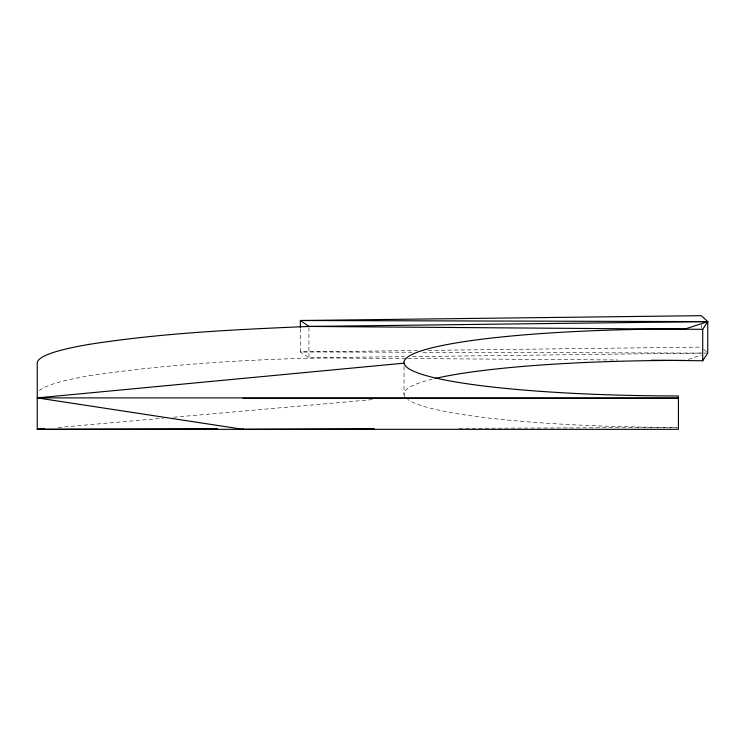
<?xml version="1.0" encoding="UTF-8"?>
<svg xmlns="http://www.w3.org/2000/svg" width="745" height="745" viewBox="0 0 745 745"><rect width="100%" height="100%" fill="white"/><g stroke="black" fill="none" stroke-linecap="round" stroke-linejoin="round"><path stroke-width="0.56" stroke-dasharray="3.73 2.79" d="M688.324 359.379L701.278 355.151M89.326 375.769C193.476 360.18 299.118 357.339 404.265 356.715M58.063 427.481L163.295 418.159M173.697 417.237L373.748 399.506M417.749 350.522L300.393 351.938L300.393 327.241M428.207 350.392L701.287 347.105M412.404 356.613L703.103 353.093L421.437 352.264M458.985 428.375L677.252 427.416A277.065 33.488 0 0 1 407.729 399.404M412.125 352.236L300.393 351.938L308.924 357.87L406.444 358.531M407.608 358.541L617.745 359.975M703.708 349.331L706.94 352.292M701.287 324.652L701.287 328.024M404.041 366.531L404.041 394.589M308.924 327.558L308.924 357.87M39.355 390.678A418.029 38.982 0 0 1 89.363 375.769M404.963 396.74A277.065 33.488 0 0 1 432.975 379.009M707.75 353.037L704.258 353.083L707.75 353.037"/><path stroke-width="1.12" d="M374.241 428.748L243.047 429.325L243.047 428.664M651.419 360.208L702.712 360.757L702.712 329.327L707.75 321.607L701.287 315.675L300.393 320.508L300.393 327.241M702.712 360.757L707.75 353.037L707.75 321.607L300.393 320.508L308.924 326.44L702.712 329.327M89.326 344.339C161.963 332.987 235.55 329.551 308.924 326.44L707.75 321.607L685.083 329.001A277.065 33.488 0 0 0 404.004 362.089A277.065 33.488 0 0 0 678.416 395.977L678.416 429.325L37.25 429.325L37.25 363.16A418.029 38.982 0 0 1 89.363 344.339M243.047 429.325L37.25 397.895L404.041 363.16M44.188 428.71L37.25 429.325L217.466 428.748M37.25 397.895L678.416 397.895M243.047 398.389L678.416 398.389M434.987 378.525A277.065 33.488 0 0 1 685.083 360.431"/></g></svg>
